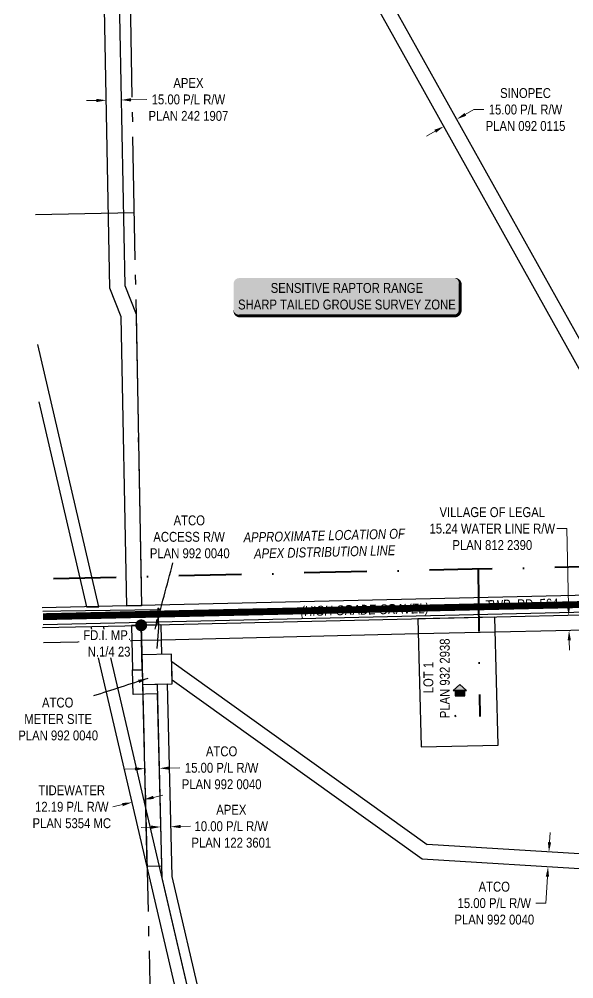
# Model space of a CAD drawing. Extents: x 88833 to 97610, y 5963373 to 5974710.
# Drawn here: x 91395 to 91957, y 5966285 to 5967258 of the extents above; entities that cross this region are included whole.
import ezdxf

# ---------------------------------------------------------------- set-up
doc = ezdxf.new("R2010")
doc.units = 0
doc.header["$LTSCALE"] = 5
doc.header["$PDSIZE"] = 5
doc.linetypes.add('DASHDOT', pattern=[25.4, 12.7, -6.35, 0, -6.35])
doc.linetypes.add('foc-QUARTERLINE', pattern=[33, 25, -3, 2, -3])
doc.layers.get('Defpoints').update_dxf_attribs({"color": 9})
for name, color, linetype in [('AS-POWER', 104, 'foc-POWER'), ('AS-RESIDENCE', 14, 'Continuous'), ('AS-ROADS', 254, 'Continuous'), ('AS-TELEPHONE', 224, 'foc-TEL'), ('AS-WILDLIFE-BLOCK', 131, 'Continuous'), ('C-RW', 13, 'Continuous'), ('F-RW', 190, 'Continuous'), ('L-MON', 1, 'Continuous'), ('L-QSEC', 8, 'foc-QUARTERLINE'), ('L-ROAD-T', 7, 'Continuous'), ('L-SEC', 7, 'Continuous'), ('L-SECQ', 8, 'foc-QUARTERLINE'), ('L-TITLEDB', 4, 'Continuous'), ('L-TITLEDB-T', 4, 'Continuous')]:
    doc.layers.add(name, color=color, linetype=linetype)
for name, color, linetype, lineweight in [('AS-RECON EXISTING', 151, 'DASHDOT', 40), ('AS-RECON EXISTING-T', 151, 'Continuous', 40), ('C-RW-T', 13, 'Continuous', 9), ('F-RW-T', 190, 'Continuous', 9), ('T-TEXT', 48, 'Continuous', 18)]:
    doc.layers.add(name, color=color, linetype=linetype, lineweight=lineweight)
doc.styles.add('100L', font='ARIALN.TTF', dxfattribs={"height": 10})
doc.styles.add('80', font='ARIALN.TTF', dxfattribs={"height": 10})
doc.styles.add('80CG', font='ARIALN.TTF', dxfattribs={"height": 10})
doc.styles.add('80L', font='ARIALN.TTF', dxfattribs={"height": 10})
doc.styles.add('80LS', font='ARIALNI.TTF', dxfattribs={"height": 10})
doc.styles.add('foc-LtypeFont', font='ARIALN.TTF', dxfattribs={"height": 7.35})
doc.linetypes.add('foc-POWER', pattern='A,6,-1,["P",foc-LtypeFont,S=0.2,R=0,X=-0.625,Y=-0.75],-1.24,4', length=12.24)
doc.linetypes.add('foc-TEL', pattern='A,2,-1,["T",foc-LtypeFont,S=0.2,R=0,X=-0.425,Y=-0.75],-1.24,8', length=12.24)
doc.dimstyles.new('Compass 5 000', dxfattribs={"dimscale": 5, "dimtxt": 9, "dimasz": 2, "dimexe": 0.2, "dimexo": 0.0625, "dimgap": 0.5, "dimtad": 0, "dimtih": 1, "dimtoh": 1, "dimzin": 0, "dimdsep": 46, "dimtxsty": '80CG', "dimcen": 0.1, "dimse1": 1, "dimse2": 1, "dimclrd": 256, "dimclrt": 256, "dimaunit": 1, "dimadec": 4, "dimazin": 0, "dimtfac": 0.06, "dimtofl": 0, "dimtmove": 0, "dimatfit": 1, "dimfxl": 0.2, "dimtolj": 1, "dimtzin": 0, "dimlwd": -1, "dimarcsym": 0})

# ---------------------------------------------------------------- blocks, each defined once
blk = doc.blocks.new('*D401')
at = {"layer": 'Defpoints', "color": 0, "transparency": 16777216}
for p in [(91838.27, 5967156.24), (91843.37, 5967147.1), (91830.29, 5967139.8)]:
    blk.add_point(p, dxfattribs=at)
at = {"layer": 'F-RW-T', "transparency": 16777216}
for p, q in [((91847, 5967161.11), (91855.73, 5967165.99)), ((91855.73, 5967165.99), (91865.73, 5967165.99)), ((91816.45, 5967144.06), (91807.72, 5967139.19))]:
    blk.add_line(p, q, dxfattribs=at)
for points in [[(91846.19, 5967162.57), (91847.81, 5967159.66), (91838.27, 5967156.24)], [(91815.64, 5967145.52), (91817.27, 5967142.61), (91825.19, 5967148.94)]]:
    blk.add_solid(points, dxfattribs=at)
at = {"layer": 'F-RW-T', "transparency": 16777216, "insert": (91907.99, 5967165.99), "char_height": 10, "attachment_point": 5, "style": '80CG'}
blk.add_mtext('\\A1;SINOPEC\\P15.00 P/L R/W\\PPLAN 092 0115', dxfattribs=at)
blk = doc.blocks.new('*D403')
at = {"layer": 'C-RW-T', "transparency": 16777216}
for p, q in [((91473.05, 5967175.22), (91463.05, 5967175.03)), ((91508.16, 5967175.89), (91524.09, 5967176.2))]:
    blk.add_line(p, q, dxfattribs=at)
for points in [[(91473.02, 5967176.89), (91473.08, 5967173.55), (91483.05, 5967175.41)], [(91508.13, 5967177.56), (91508.19, 5967174.22), (91498.16, 5967175.7)]]:
    blk.add_solid(points, dxfattribs=at)
at = {"layer": 'Defpoints', "color": 0, "transparency": 16777216}
for p in [(91482.89, 5967183.82), (91498, 5967184.11), (91498.16, 5967175.7)]:
    blk.add_point(p, dxfattribs=at)
at = {"layer": 'C-RW-T', "transparency": 16777216, "insert": (91566.32, 5967176.2), "char_height": 10, "attachment_point": 5, "style": '80CG'}
blk.add_mtext('\\A1;APEX\\P15.00 P/L R/W\\PPLAN 242 1907', dxfattribs=at)
blk = doc.blocks.new('*D404')
at = {"layer": 'Defpoints', "color": 0, "transparency": 16777216}
for p in [(91948.32, 5966652.99), (91948.66, 5966637.84), (91952.14, 5966637.92)]:
    blk.add_point(p, dxfattribs=at)
at = {"layer": 'F-RW-T', "transparency": 16777216}
for p, q in [((91949.82, 5966741.2), (91939.82, 5966741.2)), ((91951.58, 5966663.06), (91949.82, 5966741.2)), ((91952.36, 5966627.92), (91952.59, 5966617.92))]:
    blk.add_line(p, q, dxfattribs=at)
for points in [[(91953.24, 5966663.1), (91949.91, 5966663.03), (91951.8, 5966653.07)], [(91954.03, 5966627.96), (91950.7, 5966627.88), (91952.14, 5966637.92)]]:
    blk.add_solid(points, dxfattribs=at)
at = {"layer": 'F-RW-T', "transparency": 16777216, "insert": (91874.33, 5966741.2), "char_height": 10, "attachment_point": 5, "style": '80CG'}
blk.add_mtext('\\A1;VILLAGE OF LEGAL\\P15.24 WATER LINE R/W\\PPLAN 812 2390', dxfattribs=at)
blk = doc.blocks.new('res_occ')
for points in [[(0.1, 0.89), (-1.26, -0.37), (1.46, -0.37)], [(-0.9, -1.43), (1.1, -1.43), (1.1, -0.37), (-0.9, -0.37)]]:
    blk.add_hatch(color=14).paths.add_polyline_path(points)
at = {"color": 14}
for points in [[(0.1, 0.89), (-1.26, -0.37), (1.46, -0.37)], [(-0.9, -1.43), (1.1, -1.43), (1.1, -0.37), (-0.9, -0.37)]]:
    blk.add_lwpolyline(points, close=True, dxfattribs=at)
blk = doc.blocks.new('*D520')
at = {"layer": 'Defpoints', "color": 0, "transparency": 16777216}
for p in [(91519.11, 5966474.94), (91507.24, 5966472.19), (91509.19, 5966463.77)]:
    blk.add_point(p, dxfattribs=at)
at = {"layer": 'F-RW-T', "transparency": 16777216}
for p, q in [((91530.8, 5966468.77), (91540.54, 5966471.03)), ((91499.45, 5966461.51), (91489.71, 5966459.25))]:
    blk.add_line(p, q, dxfattribs=at)
for points in [[(91530.42, 5966470.4), (91531.18, 5966467.15), (91521.06, 5966466.52)], [(91499.08, 5966463.13), (91499.83, 5966459.89), (91509.19, 5966463.77)]]:
    blk.add_solid(points, dxfattribs=at)
at = {"layer": 'F-RW-T', "transparency": 16777216, "insert": (91448.09, 5966459.25), "char_height": 10, "attachment_point": 5, "style": '80CG'}
blk.add_mtext('\\A1;TIDEWATER\\P12.19 P/L R/W\\PPLAN 5354 MC', dxfattribs=at)
blk = doc.blocks.new('*D521')
at = {"layer": 'Defpoints', "color": 0, "transparency": 16777216}
for p in [(91521.98, 5966500.35), (91536.88, 5966500.69), (91536.94, 5966498.25)]:
    blk.add_point(p, dxfattribs=at)
at = {"layer": 'F-RW-T', "transparency": 16777216}
for p, q in [((91512.04, 5966497.67), (91502.04, 5966497.44)), ((91546.93, 5966498.48), (91557.76, 5966498.74))]:
    blk.add_line(p, q, dxfattribs=at)
for points in [[(91512, 5966499.34), (91512.07, 5966496.01), (91522.03, 5966497.91)], [(91546.89, 5966500.15), (91546.97, 5966496.82), (91536.94, 5966498.25)]]:
    blk.add_solid(points, dxfattribs=at)
at = {"layer": 'F-RW-T', "transparency": 16777216, "insert": (91599.98, 5966498.74), "char_height": 10, "attachment_point": 5, "style": '80CG'}
blk.add_mtext('\\A1;ATCO\\P15.00 P/L R/W\\PPLAN 992 0040', dxfattribs=at)
blk = doc.blocks.new('*D522')
at = {"layer": 'C-RW-T', "transparency": 16777216}
for p, q in [((91528.32, 5966438.6), (91518.33, 5966438.36)), ((91558.35, 5966439.3), (91568.35, 5966439.53))]:
    blk.add_line(p, q, dxfattribs=at)
for points in [[(91528.28, 5966440.26), (91528.36, 5966436.93), (91538.32, 5966438.83)], [(91558.31, 5966440.96), (91558.39, 5966437.63), (91548.35, 5966439.06)]]:
    blk.add_solid(points, dxfattribs=at)
at = {"layer": 'Defpoints', "color": 0, "transparency": 16777216}
for p in [(91538.37, 5966436.67), (91548.35, 5966439.06), (91548.4, 5966436.9)]:
    blk.add_point(p, dxfattribs=at)
at = {"layer": 'C-RW-T', "transparency": 16777216, "insert": (91609.79, 5966439.53), "char_height": 10, "attachment_point": 5, "style": '80CG'}
blk.add_mtext('\\A1;APEX\\P10.00 P/L R/W\\PPLAN 122 3601', dxfattribs=at)
blk = doc.blocks.new('*D524')
at = {"layer": 'Defpoints', "color": 0, "transparency": 16777216}
for p in [(91934.41, 5966413.22), (91930.82, 5966398.42), (91933.49, 5966398.26)]:
    blk.add_point(p, dxfattribs=at)
at = {"layer": 'F-RW-T', "transparency": 16777216}
for p, q in [((91932.35, 5966423.36), (91932.96, 5966433.35)), ((91930.21, 5966388.44), (91928.56, 5966361.57)), ((91928.56, 5966361.57), (91918.56, 5966361.57))]:
    blk.add_line(p, q, dxfattribs=at)
for points in [[(91930.69, 5966423.47), (91934.01, 5966423.26), (91931.74, 5966413.38)], [(91928.54, 5966388.54), (91931.87, 5966388.34), (91930.82, 5966398.42)]]:
    blk.add_solid(points, dxfattribs=at)
at = {"layer": 'F-RW-T', "transparency": 16777216, "insert": (91876.34, 5966361.57), "char_height": 10, "attachment_point": 5, "style": '80CG'}
blk.add_mtext('\\A1;ATCO\\P15.00 P/L R/W\\PPLAN 992 0040', dxfattribs=at)
blk = doc.blocks.new('fdia')
at = {"color": 255, "const_width": 1}
blk.add_lwpolyline([(-0.5, 0, 1), (0.5, 0, 1)], format="xyb", close=True, dxfattribs=at)
blk = doc.blocks.new('Fdiaa')
blk.add_blockref('fdia', (0, 0))
blk = doc.blocks.new('fdib')
at = {"color": 1, "const_width": 1.6}
blk.add_lwpolyline([(-0.4, 0, 1), (0.4, 0, 1)], format="xyb", close=True, dxfattribs=at)
at = {"color": 1}
blk.add_circle((0, 0), 0.8, dxfattribs=at)
blk = doc.blocks.new('Fdibb')
blk.add_blockref('fdib', (0, 0))
blk = doc.blocks.new('fdicc')
for name in ['Fdibb', 'Fdiaa']:
    blk.add_blockref(name, (0, 0))
blk = doc.blocks.new('FDI')
blk.add_blockref('fdicc', (0, 0))
blk = doc.blocks.new('*U851')
h = blk.add_hatch(color=255)
edge = h.paths.add_edge_path()
edge.add_line((-109, -20), (109, -20))
edge.add_arc((109, -14), 6, 270, 360)
edge.add_line((115, -14), (115, 12.5))
edge.add_arc((109, 12.5), 6, 0, 90)
edge.add_line((109, 18.5), (-109, 18.5))
edge.add_arc((-109, 12.5), 6, 90, 180)
edge.add_line((-115, 12.5), (-115, -14))
edge.add_arc((-109, -14), 6, 180, 270)
at = {"color": 131, "flags": 128}
blk.add_lwpolyline([(-109, -20, 3, 3, 0), (109, -20, 3, 3, 0.414214), (115, -14, 3, 3, 0), (115, 12.5, 3, 0, 0.414214), (109, 18.5, 0, 0, 0), (-109, 18.5, 0, 0, 0.414214), (-115, 12.5, 0, 0, 0), (-115, -14, 0, 3, 0.414214)], format="xyseb", close=True, dxfattribs=at)
at = {"color": 131, "style": '80'}
blk.add_attdef('ENTER_TEXT_001', (-35.99, -5), '', height=10, dxfattribs=at)

msp = doc.modelspace()

# ---------------------------------------------------------------- linework, layer by layer
at = {"layer": 'AS-POWER', "flags": 128}
msp.add_lwpolyline([(91418.729, 5966657.698), (91437.134, 5966657.842), (91537.049, 5966659.365), (91535.343, 5966660.545), (91536.057, 5966641.055), (91534.235, 5966619.676)], dxfattribs=at)
at = {"layer": 'AS-RECON EXISTING', "flags": 128}
for points in [[(93892.812, 5966611.042), (93874.878, 5966611.765), (93833.949, 5966610.568), (93778.032, 5966609.289), (93733.023, 5966607.943), (93673.596, 5966606.483), (93621.12, 5966605.598), (93601.345, 5966605.429), (93574.258, 5966604.763), (93538.505, 5966604.349), (93519.405, 5966603.806), (93503.868, 5966603.719), (93468.599, 5966602.872), (93467.317, 5966602.942), (93426.981, 5966602.586), (93384.507, 5966601.628), (93347.402, 5966600.3), (93346.885, 5966600.101), (93294.902, 5966599.559), (93261.941, 5966599.236), (93225.661, 5966598.587), (93199.616, 5966597.678), (93075.311, 5966593.275), (93065.201, 5966592.623), (93060.93, 5966592.673), (93061.246, 5966594.338), (93062.18, 5966608.63), (93061.789, 5966618.34), (93060.376, 5966630.177), (93063.069, 5966645.064), (93064.88, 5966679.937), (93065.388, 5966688.334), (93066.415, 5966728.031), (93053.263, 5966728.307), (92796.208, 5966720.578), (92436.254, 5966712.587), (92338.249, 5966709.839), (92322.085, 5966709.536), (92313.542, 5966709.189), (92306.797, 5966709.012), (92303.075, 5966708.915), (92296.239, 5966709.156), (92281.542, 5966709.481), (92269.082, 5966708.955), (91853.775, 5966700.178), (91419.279, 5966690.156)], [(91859.961, 5966700.309), (91861.656, 5966550.934)], [(91837.212, 5966550.362), (91836.321, 5966551.719)]]:
    msp.add_lwpolyline(points, dxfattribs=at)
at = {"layer": 'AS-ROADS', "const_width": 7, "flags": 128}
msp.add_lwpolyline([(91418.837, 5966651.955), (92511.445, 5966676.672), (93926.394, 5966700.919), (94596.07, 5966718.552), (95333.702, 5966737.982), (96171.533, 5966756.094), (97341.017, 5966780.932)], dxfattribs=at)
at = {"layer": 'AS-TELEPHONE', "flags": 128}
msp.add_lwpolyline([(91418.967, 5966644.203), (92277.106, 5966664.112), (92289.176, 5966664.658), (92303.422, 5966664.822), (92313.071, 5966665.318), (92319.348, 5966665.299), (92323.754, 5966664.932), (92324.897, 5966664.126), (92325.33, 5966661.645)], dxfattribs=at)
at = {"layer": 'C-RW', "flags": 128}
for points in [[(91403.707, 5967459.141), (91430.653, 5967459.8), (91493.901, 5967398.987), (91501.752, 5966987.722), (91513.316, 5966958.537), (91518.748, 5966663.046), (91503.74, 5966662.714), (91498.008, 5966955.757), (91486.563, 5966984.947), (91479.033, 5967392.503), (91424.771, 5967444.64), (91403.988, 5967444.133)], [(91689.659, 5965743.073), (91539.583, 5966387.279), (91535.138, 5966573.622), (91510.165, 5966573.024), (91509.569, 5966598.027), (91519.558, 5966598.265), (91519.916, 5966583.245), (91544.889, 5966583.843), (91549.548, 5966388.545), (91699.871, 5965743.277)]]:
    msp.add_lwpolyline(points, dxfattribs=at)
at = {"layer": 'F-RW', "flags": 128}
for points in [[(91695.216, 5967412.487), (92073.814, 5966734.305), (92075.172, 5966675.946), (92060.188, 5966675.599), (92058.916, 5966730.167), (91674.781, 5967418.421), (91687.856, 5967425.673)], [(91519.558, 5966598.265), (91518.486, 5966643.209), (91508.497, 5966642.978), (91509.569, 5966598.027)], [(91519.916, 5966583.244), (91549.884, 5966583.962), (91549.173, 5966613.95), (91519.201, 5966613.232)]]:
    msp.add_lwpolyline(points, close=True, dxfattribs=at)
for points in [[(91414.756, 5966869.659), (91463.018, 5966661.816), (91475.344, 5966662.095), (91413.664, 5966927.907)], [(92326.211, 5966646.594), (92075.905, 5966640.696), (92061.01, 5966640.361), (91877.503, 5966636.245), (91799.49, 5966634.433), (91539.357, 5966628.196), (91519.379, 5966627.713), (91509.392, 5966627.486), (91483.68, 5966626.903), (91471.399, 5966626.627), (91419.332, 5966625.51)], [(91677.209, 5965742.823), (91467.726, 5966642.033)], [(91689.659, 5965743.073), (91480.168, 5966642.321)], [(91518.486, 5966643.209), (91508.495, 5966642.998)], [(91538.464, 5966643.686), (91518.486, 5966643.209)], [(91518.486, 5966643.209), (91518.851, 5966627.906)], [(91538.464, 5966643.686), (91539.179, 5966613.708)], [(91518.851, 5966627.906), (91519.201, 5966613.232)], [(92331.189, 5966373.85), (91803.104, 5966406.262), (91549.795, 5966587.713), (91549.35, 5966606.468), (91808.326, 5966420.957)], [(91519.916, 5966583.245), (91524.307, 5966399.158), (91539.291, 5966399.516), (91534.9, 5966583.603)], [(92332.108, 5966388.81), (91808.326, 5966420.957)]]:
    msp.add_lwpolyline(points, dxfattribs=at)
at = {"layer": 'L-QSEC', "flags": 128}
msp.add_lwpolyline([(91503.55, 5967468.448), (91518.748, 5966663.046)], dxfattribs=at)
at = {"layer": 'L-SEC', "flags": 128}
for points in [[(92325.193, 5966682.014), (91517.993, 5966663.283)], [(91518.184, 5966663.283), (91418.106, 5966661.079)], [(92325.659, 5966661.915), (91518.459, 5966643.184)], [(91418.482, 5966641.018), (91518.459, 5966643.184)]]:
    msp.add_lwpolyline(points, dxfattribs=at)
at = {"layer": 'L-SECQ', "flags": 128}
msp.add_lwpolyline([(91518.486, 5966643.209), (91540.132, 5965735.728)], dxfattribs=at)
at = {"layer": 'L-TITLEDB', "flags": 128}
msp.add_lwpolyline([(91411.194, 5967059.717), (91511.229, 5967061.525)], dxfattribs=at)
msp.add_lwpolyline([(91880.22, 5966521.775), (91876.923, 5966651.448), (91798.959, 5966649.644), (91802.144, 5966519.968)], close=True, dxfattribs=at)

# ---------------------------------------------------------------- block references
at = {"layer": 'AS-RESIDENCE', "xscale": 5, "yscale": 5, "zscale": 5}
msp.add_blockref('res_occ', (91841.043, 5966578.852), dxfattribs=at)
at = {"layer": 'AS-WILDLIFE-BLOCK'}
ref = msp.add_blockref('*U851', (91726.921, 5966976.799), dxfattribs=dict(at, xscale=0.9992045070000001, yscale=0.9992045070000001, zscale=0.9992045070000001))
ref.add_attrib('ENTER_TEXT_001', 'SENSITIVE RAPTOR RANGE', (91649.697, 5966980.214), dxfattribs={"layer": '0', "color": 131, "height": 9.99205, "style": '80'})
ref.add_attrib('ENTER_TEXT_002', 'SHARP TAILED GROUSE SURVEY ZONE', (91616.627, 5966963.384), dxfattribs={"layer": '0', "color": 131, "height": 9.99205, "style": '80'})
at = {"layer": 'L-MON', "color": 5, "xscale": 5, "yscale": 5, "zscale": 5}
msp.add_blockref('FDI', (91518.459, 5966643.184), dxfattribs=at)

# ---------------------------------------------------------------- texts
at = {"layer": 'AS-RECON EXISTING-T', "insert": (91622.014, 5966737.288), "char_height": 10, "attachment_point": 1, "rotation": 1.394887, "style": '100L'}
msp.add_mtext_dynamic_manual_height_columns('\\pi0.05;{\\fArial Narrow|b0|i1|c0|p34;APPROXIMATE LOCATION OF\\P\\pi10.265;APEX DISTRIBUTION LINE}', width=164.25416, gutter_width=50, heights=[0], dxfattribs=at)
at = {"layer": 'F-RW-T', "attachment_point": 1}
for s, width, gutter_width, insert, char_height, style in [('\\pi25.756;ATCO\\P\\pi5.2001;ACCESS R/W\\P\\pi1.7008;PLAN 992 0040', 82.84216, 55, (91525.54, 5966754.601), 10, '100L'), ('\\pi39.046;ATCO\\P\\pi21.075;METER SITE\\P\\pi14.99;PLAN 992 0040', 109.423, 50, (91378.843, 5966569.931), 10.00023, '80L')]:
    msp.add_mtext_dynamic_manual_height_columns(s, width=width, gutter_width=gutter_width, heights=[0], dxfattribs=dict(at, insert=insert, char_height=char_height, style=style))
at = {"layer": 'L-ROAD-T', "insert": (91904.379, 5966669.525), "char_height": 10, "width": 74.18777, "attachment_point": 2, "rotation": 1.427449, "style": '80L'}
msp.add_mtext('TWP. RD. 564', dxfattribs=at)
at = {"layer": 'L-TITLEDB-T', "insert": (91804.523, 5966544.528), "char_height": 9.99205, "attachment_point": 1, "rotation": 90, "style": '100L'}
msp.add_mtext_dynamic_manual_height_columns('\\pi29.792;LOT 1\\P\\pi4.5187;PLAN 932 2938', width=88.46266, gutter_width=55, heights=[0], dxfattribs=at)
at = {"layer": 'T-TEXT', "insert": (91744.809, 5966664.047), "char_height": 10, "width": 135.64186, "attachment_point": 2, "rotation": 1.328134, "style": '80LS'}
msp.add_mtext('(HIGH GRADE GRAVEL)', dxfattribs=at)

# ---------------------------------------------------------------- dimensions: what is measured, and where the dimension line sits
at = {"layer": 'C-RW-T'}
dim = msp.add_linear_dim(base=(91498.164, 5967175.7), p1=(91482.889, 5967183.824), p2=(91498.003, 5967184.113), angle=1.093637, text='APEX\\P15.00 P/L R/W\\PPLAN 242 1907', dimstyle='Compass 5 000', dxfattribs=at)
dim.commit()
dim.dimension.update_dxf_attribs({"geometry": '*D403', "text_midpoint": (91566.317, 5967176.195), "dimtype": 161})
dim = msp.add_aligned_dim(p1=(91538.371, 5966436.669), p2=(91548.401, 5966436.903), distance=2.16, text='APEX\\P10.00 P/L R/W\\PPLAN 122 3601', dimstyle='Compass 5 000', dxfattribs=at)
dim.commit()
dim.dimension.update_dxf_attribs({"geometry": '*D522', "text_midpoint": (91609.788, 5966439.529)})
at = {"layer": 'F-RW-T'}
for p1, p2, distance, text, picture, middle in [((91830.29, 5967139.796), (91843.37, 5967147.098), 10.47, 'SINOPEC\\P15.00 P/L R/W\\PPLAN 092 0115', '*D401', (91907.995, 5967165.989)), ((91519.106, 5966474.938), (91507.244, 5966472.189), 8.644, 'TIDEWATER\\P12.19 P/L R/W\\PPLAN 5354 MC', '*D520', (91448.095, 5966459.254))]:
    dim = msp.add_aligned_dim(p1=p1, p2=p2, distance=distance, text=text, dimstyle='Compass 5 000', dxfattribs=at)
    dim.commit()
    dim.dimension.update_dxf_attribs({"geometry": picture, "text_midpoint": middle})
for base, p1, p2, angle, text, picture, middle in [((91952.14, 5966637.919), (91948.315, 5966652.988), (91948.655, 5966637.841), 271.28491, 'VILLAGE OF LEGAL\\P15.24 WATER LINE R/W\\PPLAN 812 2390', '*D404', (91874.332, 5966741.199)), ((91536.936, 5966498.252), (91521.976, 5966500.348), (91536.879, 5966500.694), 1.330801, 'ATCO\\P15.00 P/L R/W\\PPLAN 992 0040', '*D521', (91599.982, 5966498.736)), ((91930.82, 5966398.423), (91934.41, 5966413.219), (91933.491, 5966398.259), 266.487836, 'ATCO\\P15.00 P/L R/W\\PPLAN 992 0040', '*D524', (91876.338, 5966361.571))]:
    dim = msp.add_linear_dim(base=base, p1=p1, p2=p2, angle=angle, text=text, dimstyle='Compass 5 000', dxfattribs=at)
    dim.commit()
    dim.dimension.update_dxf_attribs({"geometry": picture, "text_midpoint": middle, "dimtype": 161})

# ---------------------------------------------------------------- leaders
at = {"layer": 'F-RW-T', "path_type": 1}
for points in [[(91532.543, 5966639.165), (91550.65, 5966706.463)], [(91525.308, 5966589.466), (91470.132, 5966571.626)]]:
    msp.add_leader(points, dimstyle='Compass 5 000', override={"dimgap": 0.5, "dimtad": 0}, dxfattribs=at)

# ---------------------------------------------------------------- next in the draw order: texts
at = {"layer": 'L-MON', "insert": (91456.727, 5966638.24), "char_height": 10, "attachment_point": 1, "style": '100L', "bg_fill": 3, "box_fill_scale": 1.1, "bg_fill_color": 256, "bg_fill_transparency": 0}
msp.add_mtext_dynamic_manual_height_columns('\\pi2.9718;FD.I. MP.\\P\\pi7.4943;N.1/4 23', width=49.40423, gutter_width=50, heights=[0], dxfattribs=at)

doc.saveas('drawing.dxf')
